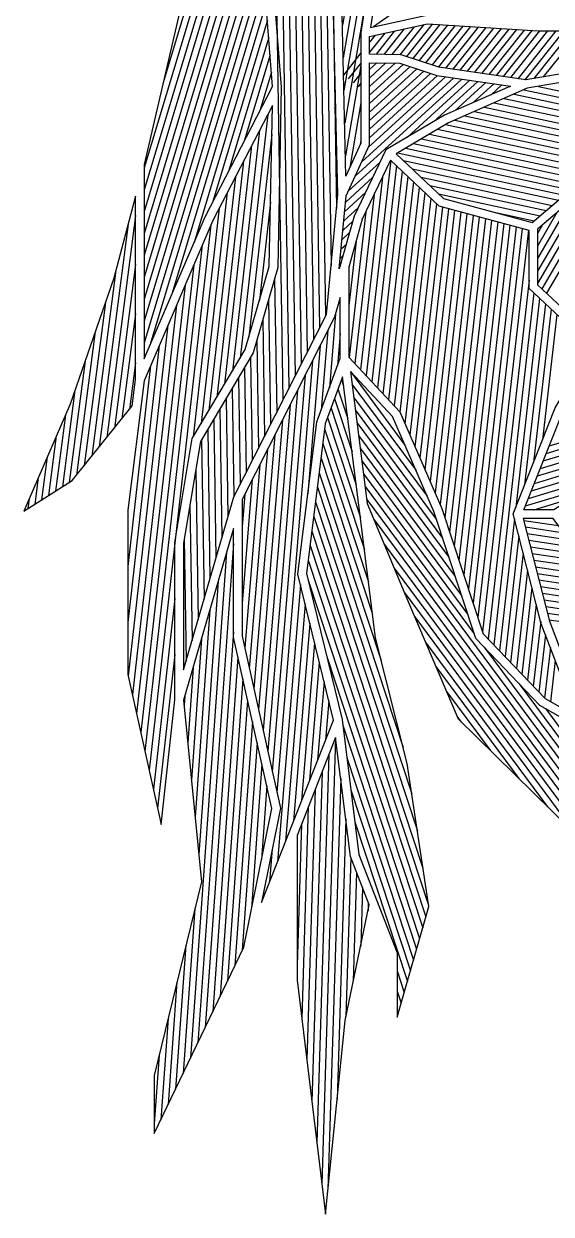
# Model space of a CAD drawing. Header units: inches. Extents: x 2353 to 7560, y 2047 to 3875.
# Drawn here: x 5100.2 to 5290.6, y 2057 to 2486.2 of the extents above; entities that cross this region are included whole.
import ezdxf

# ---------------------------------------------------------------- set-up
doc = ezdxf.new("R2010")
doc.units = ezdxf.units.IN
doc.header["$MEASUREMENT"] = 0
for name, color, linetype in [('Layer1', 2, 'Continuous'), ('Layer2', 3, 'Continuous'), ('Layer3', 4, 'Continuous'), ('Layer4', 5, 'Continuous')]:
    doc.layers.add(name, color=color, linetype=linetype)

msp = doc.modelspace()

# ---------------------------------------------------------------- linework, layer by layer
at = {"layer": 'Layer1'}
for p, q in [((5209.76, 2635.38), (5213.1, 2419.63)), ((5207.55, 2631.84), (5211.14, 2399.11)), ((5205.33, 2628.31), (5209.15, 2380.86)), ((5203.11, 2624.77), (5206.94, 2376.52)), ((5203.11, 2624.77), (5206.94, 2376.52)), ((5200.89, 2621.23), (5204.74, 2372.18)), ((5198.67, 2617.69), (5202.53, 2367.84)), ((5196.49, 2612.21), (5200.33, 2363.5)), ((5194.37, 2602.13), (5198.12, 2359.16)), ((5192.25, 2592.05), (5195.92, 2354.82)), ((5190.14, 2581.98), (5193.71, 2350.48)), ((5190.14, 2581.98), (5193.71, 2350.48)), ((5232.65, 2437.05), (5223.75, 2359.35)), ((5234.71, 2435.09), (5225.79, 2357.17)), ((5229.67, 2430.96), (5221.72, 2361.52)), ((5236.78, 2433.13), (5227.83, 2354.99)), ((5238.84, 2431.17), (5229.87, 2352.82)), ((5240.9, 2429.21), (5231.91, 2350.64)), ((5242.96, 2427.25), (5233.95, 2348.47)), ((5245.03, 2425.29), (5235.98, 2346.23)), ((5226.66, 2424.68), (5219.68, 2363.7)), ((5247.09, 2423.32), (5237.79, 2342.07)), ((5249.15, 2421.36), (5239.6, 2337.9)), ((5223.65, 2418.4), (5217.64, 2365.87)), ((5251.29, 2420.11), (5241.41, 2333.74)), ((5253.51, 2419.52), (5243.22, 2329.57)), ((5255.73, 2418.92), (5245.03, 2325.41)), ((5257.95, 2418.33), (5246.84, 2321.24)), ((5260.17, 2417.74), (5248.65, 2317.08)), ((5262.39, 2417.14), (5250.46, 2312.91)), ((5264.61, 2416.55), (5252.2, 2308.12)), ((5266.83, 2415.95), (5253.9, 2302.98)), ((5269.05, 2415.36), (5255.6, 2297.85)), ((5271.27, 2414.77), (5257.29, 2292.71)), ((5273.49, 2414.17), (5258.99, 2287.58)), ((5275.71, 2413.58), (5260.69, 2282.44)), ((5277.92, 2412.99), (5262.39, 2277.31)), ((5280.14, 2412.39), (5264.09, 2272.18)), ((5220.16, 2407.9), (5217.49, 2384.55)), ((5282.36, 2411.8), (5265.79, 2267.04)), ((5190.76, 2394.43), (5191.51, 2346.14)), ((5282.59, 2393.81), (5267.78, 2264.47)), ((5188.6, 2386.95), (5189.3, 2341.8)), ((5284.35, 2389.17), (5269.83, 2262.33)), ((5286.41, 2387.24), (5277.78, 2311.87)), ((5288.48, 2385.31), (5281, 2319.98)), ((5290.54, 2383.37), (5284.22, 2328.09)), ((5186.45, 2379.47), (5187.09, 2337.46)), ((5292.61, 2381.44), (5287.43, 2336.2)), ((5184.29, 2371.99), (5184.89, 2333.12)), ((5182.11, 2366.03), (5182.68, 2328.78)), ((5179.89, 2362.32), (5180.48, 2324.44)), ((5179.89, 2362.32), (5180.48, 2324.44)), ((5177.68, 2358.61), (5178.27, 2320.1)), ((5175.46, 2354.9), (5176.07, 2315.76)), ((5173.25, 2351.19), (5173.91, 2308.41)), ((5168.82, 2343.78), (5169.59, 2293.58)), ((5171.03, 2347.49), (5171.75, 2300.99)), ((5166.6, 2340.07), (5167.43, 2286.16)), ((5166.6, 2340.07), (5167.43, 2286.16)), ((5164.39, 2336.36), (5165.28, 2278.74)), ((5162.28, 2325.5), (5163.12, 2271.33)), ((5160.2, 2313.03), (5160.96, 2263.91)), ((5277.31, 2307.73), (5271.87, 2260.19)), ((5158.12, 2300.56), (5158.8, 2256.49)), ((5278.89, 2301.56), (5273.91, 2258.06)), ((5175.92, 2298.88), (5163.05, 2118.85)), ((5173.41, 2295.67), (5160.38, 2113.29)), ((5280.47, 2295.39), (5275.95, 2255.92)), ((5282.05, 2289.21), (5278, 2253.79)), ((5170.39, 2285.29), (5163.35, 2186.74)), ((5283.63, 2283.04), (5280.04, 2251.65)), ((5167.37, 2274.91), (5162.03, 2200.16)), ((5285.21, 2276.87), (5282.08, 2249.52)), ((5286.79, 2270.69), (5284.13, 2247.38)), ((5175.92, 2266.99), (5165.73, 2124.41)), ((5164.35, 2264.53), (5160.71, 2213.57)), ((5288.53, 2265.9), (5286.17, 2245.25)), ((5177.54, 2257.84), (5168.4, 2129.97)), ((5290.29, 2261.3), (5288.21, 2243.11)), ((5161.33, 2254.16), (5159.39, 2226.99)), ((5292.05, 2256.71), (5290.35, 2241.82)), ((5179.27, 2250.11), (5171.08, 2135.53)), ((5158.31, 2243.78), (5158.07, 2240.4)), ((5180.99, 2242.39), (5173.75, 2141.09)), ((5182.72, 2234.66), (5176.43, 2146.65)), ((5184.44, 2226.93), (5179.1, 2152.2)), ((5186.17, 2219.2), (5182.47, 2167.43)), ((5187.9, 2211.48), (5186, 2184.93)), ((5161.95, 2167.24), (5157.7, 2107.73)), ((5158.73, 2154.01), (5155.03, 2102.18)), ((5155.51, 2140.78), (5152.35, 2096.62)), ((5152.28, 2127.55), (5149.68, 2091.06)), ((5149.06, 2114.32), (5147.3, 2089.65))]:
    msp.add_line(p, q, dxfattribs=at)
for points in [[(5229.66, 2615.21), (5265.01, 2671.28), (5334.99, 2695.03), (5297.31, 2702.26), (5251.46, 2691.13), (5213.73, 2641.7), (5197.12, 2615.21), (5185.55, 2560.12), (5193.16, 2463.4), (5191.88, 2398.32), (5183.01, 2367.54), (5163.98, 2335.67), (5157.86, 2298.99), (5157.86, 2253.26), (5176.02, 2315.66), (5209.46, 2381.47), (5213.57, 2424.65), (5211.65, 2505.37), (5211.65, 2561.11)], [(5217.49, 2398.45), (5217.49, 2366.03), (5235.92, 2346.36), (5251.09, 2311.45), (5266.04, 2266.29), (5288.38, 2242.94), (5299.83, 2236.44), (5287, 2269.9), (5276.85, 2309.52), (5292.01, 2347.74), (5305.11, 2369.76), (5282.59, 2390.81), (5282.59, 2411.74), (5250.14, 2420.42), (5232.6, 2437.1), (5222.38, 2415.74)], [(5157.88, 2242.31), (5164.31, 2176.92), (5147.3, 2107.08), (5147.3, 2086.12), (5179.61, 2153.26), (5189.71, 2203.35), (5175.92, 2265.11), (5175.92, 2304.28)]]:
    msp.add_lwpolyline(points, close=True, dxfattribs=at)
at = {"layer": 'Layer2'}
for p, q in [((5248.57, 2639.66), (5216.04, 2450.36)), ((5245.42, 2634.74), (5215.76, 2462.14)), ((5242.27, 2629.82), (5215.48, 2473.92)), ((5239.12, 2624.9), (5215.2, 2485.71)), ((5241.08, 2485.16), (5233.08, 2475.14)), ((5244.59, 2485.91), (5235.95, 2475.09)), ((5247.64, 2486.09), (5238.35, 2474.45)), ((5250.41, 2485.91), (5240.65, 2473.7)), ((5253.17, 2485.73), (5242.96, 2472.94)), ((5255.94, 2485.56), (5245.26, 2472.18)), ((5258.7, 2485.38), (5247.57, 2471.43)), ((5261.47, 2485.2), (5249.87, 2470.67)), ((5264.23, 2485.02), (5252.45, 2470.26)), ((5230.55, 2482.9), (5225, 2475.94)), ((5227.04, 2482.14), (5225, 2479.58)), ((5234.06, 2483.65), (5227.35, 2475.23)), ((5237.57, 2484.41), (5230.21, 2475.19)), ((5267, 2484.85), (5255.05, 2469.88)), ((5269.76, 2484.67), (5257.65, 2469.5)), ((5272.53, 2484.49), (5260.26, 2469.12)), ((5275.3, 2484.31), (5262.86, 2468.73)), ((5278.06, 2484.13), (5265.46, 2468.35)), ((5280.83, 2483.96), (5268.07, 2467.97)), ((5283.59, 2483.78), (5270.67, 2467.59)), ((5286.38, 2483.63), (5273.27, 2467.21)), ((5289.29, 2483.63), (5275.88, 2466.83)), ((5292.2, 2483.63), (5278.48, 2466.44)), ((5295.1, 2483.63), (5281.08, 2466.06)), ((5298.01, 2483.63), (5284.34, 2466.5)), ((5300.92, 2483.63), (5287.7, 2467.07)), ((5221.92, 2475.72), (5215.56, 2467.76)), ((5221.92, 2472.08), (5217.34, 2466.34)), ((5221.92, 2471.13), (5216.32, 2438.57)), ((5221.92, 2468.44), (5219.11, 2464.92)), ((5221.92, 2464.79), (5220.89, 2463.5)), ((5221.92, 2457.71), (5217.92, 2434.44)), ((5188.28, 2453.57), (5178.32, 2365.71)), ((5185.35, 2447.93), (5175.5, 2360.98)), ((5189.74, 2446.32), (5181.48, 2373.36)), ((5182.43, 2442.3), (5172.68, 2356.26)), ((5221.92, 2444.29), (5221.62, 2442.54)), ((5179.5, 2436.66), (5169.86, 2351.53)), ((5312.98, 2434.99), (5287.22, 2390.69)), ((5316.73, 2436.92), (5288.93, 2389.1)), ((5176.58, 2431.02), (5167.04, 2346.8)), ((5308.21, 2431.3), (5285.67, 2392.54)), ((5173.65, 2425.39), (5164.21, 2342.08)), ((5303.02, 2426.91), (5285.67, 2397.06)), ((5189.26, 2421.89), (5185.25, 2386.43)), ((5297.84, 2422.52), (5285.67, 2401.58)), ((5170.73, 2419.75), (5161.39, 2337.35)), ((5292.66, 2418.13), (5285.67, 2406.11)), ((5167.76, 2413.76), (5145.48, 2217.1)), ((5287.48, 2413.74), (5285.67, 2410.63)), ((5164.65, 2406.51), (5143.97, 2223.91)), ((5161.55, 2399.27), (5142.45, 2230.73)), ((5158.44, 2392.02), (5140.94, 2237.55)), ((5155.33, 2384.78), (5139.42, 2244.36)), ((5152.22, 2377.53), (5137.91, 2251.18)), ((5149.11, 2370.28), (5137.8, 2270.38)), ((5146.01, 2363.04), (5137.8, 2290.57)), ((5218.09, 2360.89), (5237.78, 2334.34)), ((5218.68, 2356.28), (5241.79, 2325.14)), ((5219.27, 2351.66), (5245.79, 2315.93)), ((5219.87, 2347.05), (5249.11, 2307.64)), ((5220.46, 2342.44), (5251.39, 2300.76)), ((5221.05, 2337.83), (5253.67, 2293.87)), ((5221.65, 2333.21), (5255.94, 2286.99)), ((5222.24, 2328.6), (5258.22, 2280.11)), ((5222.83, 2323.99), (5260.5, 2273.22)), ((5223.42, 2319.38), (5262.78, 2266.34)), ((5224.02, 2314.76), (5307.94, 2201.67)), ((5137.96, 2312.22), (5137.8, 2310.76)), ((5226.67, 2307.37), (5323.11, 2177.4)), ((5230.3, 2298.67), (5321.39, 2175.91)), ((5233.93, 2289.96), (5315.83, 2179.6)), ((5154.78, 2278.98), (5147, 2210.28)), ((5237.56, 2281.26), (5310, 2183.63)), ((5241.33, 2272.36), (5299.63, 2193.8)), ((5245.14, 2263.42), (5289.25, 2203.97)), ((5154.78, 2258.79), (5148.51, 2203.46)), ((5266.41, 2261.44), (5304.21, 2210.5)), ((5248.94, 2254.48), (5278.88, 2214.14)), ((5252.74, 2245.54), (5268.5, 2224.31)), ((5279.03, 2248.25), (5303.6, 2215.14)), ((5256.55, 2236.6), (5258.13, 2234.48)), ((5288.47, 2239.34), (5302.99, 2219.77)), ((5212.79, 2228.89), (5207.78, 2067.85)), ((5210.33, 2222.64), (5205.98, 2082.78)), ((5207.86, 2216.39), (5204.17, 2097.71)), ((5214.61, 2214.25), (5210, 2065.97)), ((5205.39, 2210.14), (5202.36, 2112.64)), ((5202.92, 2203.89), (5200.55, 2127.56)), ((5200.45, 2197.64), (5198.87, 2146.77)), ((5216.43, 2199.6), (5213.28, 2098.34)), ((5218.27, 2185.61), (5216.49, 2128.35)), ((5220.37, 2180.22), (5219.15, 2141.03)), ((5222.48, 2174.84), (5221.82, 2153.7)), ((5224.58, 2169.45), (5224.49, 2166.38))]:
    msp.add_line(p, q, dxfattribs=at)
for points in [[(5232.91, 2615.21), (5267.61, 2669.39), (5320.28, 2687.88), (5275.67, 2649.94), (5254.23, 2615.21), (5237.19, 2545.07), (5226.12, 2510.23), (5221.92, 2483.07), (5221.92, 2443.2), (5216.5, 2431.32), (5214.73, 2505.41), (5214.73, 2560.61)], [(5225, 2481.7), (5245.92, 2486.2), (5285.93, 2483.63), (5303.5, 2483.63), (5338.08, 2485.97), (5345.05, 2485.69), (5325.78, 2473.53), (5281.45, 2466.01), (5250.07, 2470.61), (5236.42, 2475.08), (5225, 2475.27)], [(5189.95, 2456.79), (5168.44, 2415.35), (5143.63, 2357.48), (5137.8, 2310.9), (5137.8, 2251.68), (5149.82, 2197.56), (5154.78, 2242.54), (5154.78, 2299.25), (5161.03, 2336.75), (5180.16, 2368.77), (5188.81, 2398.78)], [(5342.46, 2450.18), (5311.9, 2434.44), (5285.67, 2412.21), (5285.67, 2392.14), (5307.28, 2371.95), (5320.11, 2379.49), (5316.24, 2385.72), (5316.24, 2394.41), (5323.46, 2404.93), (5333.89, 2412.71), (5337.45, 2426.95)], [(5301.38, 2232.01), (5286.46, 2240.48), (5263.33, 2264.66), (5248.21, 2310.35), (5233.31, 2344.64), (5218.09, 2360.89), (5224.21, 2313.28), (5238.15, 2279.83), (5256.97, 2235.61), (5311.35, 2182.31), (5325.81, 2173.09), (5304.69, 2206.85)], [(5212.79, 2228.89), (5198.87, 2193.63), (5198.87, 2141.39), (5209.09, 2057.04), (5216.17, 2126.83), (5224.94, 2168.53), (5218.12, 2185.99)]]:
    msp.add_lwpolyline(points, close=True, dxfattribs=at)
at = {"layer": 'Layer3'}
for p, q in [((5182.93, 2564.66), (5143.66, 2434.27)), ((5182.76, 2556.23), (5143.66, 2426.39)), ((5183.25, 2549.98), (5143.66, 2418.51)), ((5176.12, 2549.93), (5150.42, 2464.58)), ((5183.75, 2543.73), (5143.66, 2410.63)), ((5184.24, 2537.49), (5143.66, 2402.75)), ((5184.73, 2531.24), (5143.66, 2394.86)), ((5185.22, 2524.99), (5143.66, 2386.98)), ((5185.71, 2518.74), (5143.66, 2379.1)), ((5186.21, 2512.5), (5143.66, 2371.22)), ((5186.7, 2506.25), (5145.73, 2370.22)), ((5187.19, 2500), (5153.7, 2388.8)), ((5187.68, 2493.75), (5161.67, 2407.37)), ((5187.68, 2493.75), (5161.67, 2407.37)), ((5188.17, 2487.51), (5168.48, 2422.11)), ((5188.66, 2481.26), (5174.13, 2433)), ((5189.16, 2475.01), (5179.79, 2443.89)), ((5225, 2469.76), (5227.62, 2472.15)), ((5225, 2466.68), (5230.93, 2472.09)), ((5189.65, 2468.77), (5185.44, 2454.79)), ((5225, 2463.61), (5234.25, 2472.04)), ((5225, 2460.53), (5237.14, 2471.6)), ((5225, 2457.46), (5239.62, 2470.79)), ((5225, 2454.38), (5242.1, 2469.98)), ((5225, 2451.31), (5244.58, 2469.16)), ((5225, 2448.23), (5247.06, 2468.35)), ((5219.84, 2431.23), (5258.29, 2466.29)), ((5222.24, 2436.5), (5255.39, 2466.72)), ((5224.65, 2441.76), (5252.48, 2467.14)), ((5225, 2445.16), (5249.58, 2467.57)), ((5238.67, 2445.32), (5261.2, 2465.86)), ((5248.22, 2450.95), (5264.1, 2465.44)), ((5255.96, 2454.94), (5267.01, 2465.01)), ((5262.47, 2457.79), (5269.92, 2464.59)), ((5268.97, 2460.65), (5272.82, 2464.16)), ((5275.47, 2463.5), (5275.73, 2463.73)), ((5217.43, 2425.96), (5228.83, 2436.35)), ((5216.41, 2421.95), (5226.22, 2430.9)), ((5216.09, 2418.59), (5223.61, 2425.44)), ((5215.77, 2415.22), (5221, 2419.98)), ((5215.45, 2411.85), (5218.99, 2415.08)), ((5215.13, 2408.48), (5217.82, 2410.94)), ((5214.81, 2405.12), (5216.65, 2406.8)), ((5214.49, 2401.75), (5215.48, 2402.65)), ((5212.7, 2381.51), (5210.51, 2354.97)), ((5209.93, 2375.6), (5207.56, 2346.87)), ((5214.41, 2374.61), (5213.46, 2363.07)), ((5207.21, 2370.24), (5202.78, 2316.76)), ((5204.49, 2364.88), (5191.59, 2209.05)), ((5287.74, 2328.61), (5393.45, 2360.55)), ((5288.81, 2331.31), (5390.99, 2362.18)), ((5289.87, 2334.01), (5388.53, 2363.81)), ((5201.76, 2359.52), (5189.93, 2216.5)), ((5285.6, 2323.22), (5397.12, 2356.91)), ((5286.67, 2325.91), (5395.91, 2358.92)), ((5199.04, 2354.16), (5188.27, 2223.95)), ((5284.53, 2320.52), (5397.12, 2354.54)), ((5196.32, 2348.8), (5186.6, 2231.4)), ((5193.59, 2343.45), (5184.94, 2238.85)), ((5190.87, 2338.09), (5183.28, 2246.29)), ((5188.15, 2332.73), (5181.61, 2253.74)), ((5283.46, 2317.82), (5331.98, 2332.48)), ((5185.42, 2327.37), (5179.95, 2261.19)), ((5182.7, 2322.01), (5179, 2277.25)), ((5282.39, 2315.13), (5312.49, 2324.22)), ((5281.32, 2312.43), (5305.33, 2319.68)), ((5179.98, 2316.65), (5179, 2304.82)), ((5284.31, 2310.96), (5298.17, 2315.15)), ((5200.08, 2284.09), (5191.81, 2184.14)), ((5201.78, 2277.09), (5194.7, 2191.45)), ((5203.48, 2270.09), (5197.58, 2198.76)), ((5205.19, 2263.09), (5200.47, 2206.06)), ((5206.89, 2256.09), (5203.35, 2213.37)), ((5208.59, 2249.09), (5206.24, 2220.68)), ((5210.29, 2242.09), (5209.12, 2227.98)), ((5189.92, 2188.78), (5188.93, 2176.84)), ((5186.05, 2169.61), (5186.05, 2169.53))]:
    msp.add_line(p, q, dxfattribs=at)
for points in [[(5183.7, 2566.34), (5164.36, 2524.49), (5143.66, 2435.55), (5143.66, 2365.39), (5165.66, 2416.67), (5190.05, 2463.67), (5182.44, 2560.32)], [(5225, 2472.19), (5235.9, 2472.01), (5249.36, 2467.6), (5275.93, 2463.7), (5252.11, 2453.25), (5230.94, 2440.76), (5219.49, 2416.84), (5214.11, 2397.82), (5216.62, 2424.19), (5225, 2442.53)], [(5214.41, 2387.56), (5212.41, 2380.47), (5179, 2314.72), (5179, 2265.45), (5192.86, 2203.38), (5186.03, 2169.48), (5211.97, 2235.19), (5199.17, 2287.85), (5206.03, 2342.67), (5214.41, 2365.69)], [(5280.74, 2310.96), (5294.78, 2346.38), (5308.19, 2368.91), (5322.46, 2377.3), (5339.77, 2372.28), (5353.62, 2365.27), (5367.9, 2367.7), (5382.67, 2367.7), (5397.12, 2358.12), (5397.12, 2346.53), (5390.71, 2340.48), (5367.01, 2340.48), (5341.36, 2336.07), (5315.7, 2326.25), (5291.56, 2310.96)]]:
    msp.add_lwpolyline(points, close=True, dxfattribs=at)
at = {"layer": 'Layer4'}
for p, q in [((5283.07, 2525.13), (5226.4, 2485.15)), ((5285.94, 2463.65), (5339.58, 2452.16)), ((5273.6, 2459.32), (5330.02, 2447.24)), ((5277.16, 2460.88), (5333.21, 2448.88)), ((5280.72, 2462.44), (5336.4, 2450.52)), ((5266.49, 2456.19), (5323.65, 2443.95)), ((5270.05, 2457.76), (5326.84, 2445.59)), ((5255.81, 2451.51), (5314.09, 2439.03)), ((5259.37, 2453.07), (5317.28, 2440.67)), ((5262.93, 2454.63), (5320.46, 2442.31)), ((5246.71, 2446.49), (5306.3, 2433.73)), ((5249.6, 2448.19), (5308.49, 2435.58)), ((5252.49, 2449.9), (5310.9, 2437.39)), ((5240.93, 2443.08), (5301.92, 2430.02)), ((5243.82, 2444.78), (5304.11, 2431.87)), ((5235.15, 2439.67), (5297.54, 2426.31)), ((5238.04, 2441.37), (5299.73, 2428.16)), ((5237.3, 2436.88), (5295.35, 2424.45)), ((5240.46, 2433.88), (5293.17, 2422.6)), ((5243.61, 2430.88), (5290.98, 2420.74)), ((5246.76, 2427.89), (5288.79, 2418.89)), ((5249.92, 2424.89), (5286.6, 2417.03)), ((5140.58, 2417.06), (5130.21, 2337.06)), ((5270.63, 2418.13), (5284.41, 2415.18)), ((5137.89, 2413.96), (5127.48, 2333.67)), ((5140.58, 2399.39), (5132.94, 2340.45)), ((5133.45, 2397.36), (5124.75, 2330.28)), ((5129.66, 2385.79), (5122.02, 2326.89)), ((5140.58, 2381.71), (5135.67, 2343.84)), ((5126, 2375.25), (5119.29, 2323.5)), ((5122.34, 2364.71), (5116.66, 2320.9)), ((5140.58, 2364.04), (5138.4, 2347.22)), ((5214.89, 2358.01), (5215.65, 2355.71)), ((5118.68, 2354.17), (5114.16, 2319.32)), ((5213.63, 2354.56), (5217.17, 2343.83)), ((5211.12, 2347.66), (5220.23, 2320.06)), ((5212.38, 2351.11), (5218.7, 2331.94)), ((5115.23, 2345.18), (5111.67, 2317.74)), ((5209.87, 2344.22), (5221.73, 2308.28)), ((5208.82, 2340.15), (5223.17, 2296.66)), ((5111.95, 2337.61), (5109.17, 2316.16)), ((5208.16, 2334.89), (5224.61, 2285.04)), ((5108.68, 2330.04), (5106.68, 2314.58)), ((5207.5, 2329.64), (5226.05, 2273.42)), ((5105.41, 2322.48), (5104.18, 2313)), ((5206.84, 2324.38), (5229.18, 2256.67)), ((5206.18, 2319.12), (5237.12, 2225.36)), ((5102.14, 2314.91), (5101.68, 2311.42)), ((5205.53, 2313.86), (5240.25, 2208.62)), ((5204.87, 2308.6), (5242.27, 2195.23)), ((5293.24, 2305.2), (5280.66, 2307.08)), ((5295.18, 2302.62), (5281.27, 2304.69)), ((5204.21, 2303.34), (5244.3, 2181.84)), ((5297.12, 2300.03), (5281.88, 2302.3)), ((5203.55, 2298.08), (5246.33, 2168.45)), ((5299.06, 2297.44), (5282.49, 2299.91)), ((5300.99, 2294.85), (5283.1, 2297.53)), ((5202.9, 2292.83), (5245.32, 2164.23)), ((5302.93, 2292.27), (5283.72, 2295.14)), ((5304.87, 2289.68), (5284.33, 2292.75)), ((5306.38, 2287.16), (5284.94, 2290.36)), ((5307.66, 2284.67), (5285.55, 2287.97)), ((5202.88, 2285.62), (5244.21, 2160.34)), ((5308.93, 2282.18), (5286.16, 2285.58)), ((5310.21, 2279.69), (5286.77, 2283.19)), ((5311.48, 2277.21), (5287.39, 2280.8)), ((5312.76, 2274.72), (5288, 2278.42)), ((5314.03, 2272.23), (5288.61, 2276.03)), ((5315.31, 2269.74), (5289.22, 2273.64)), ((5316.58, 2267.25), (5289.83, 2271.25)), ((5209.57, 2258.09), (5243.1, 2156.45)), ((5215.35, 2233.33), (5241.99, 2152.57)), ((5216.79, 2221.7), (5240.88, 2148.68)), ((5218.23, 2210.08), (5239.77, 2144.8)), ((5219.68, 2198.45), (5238.66, 2140.91)), ((5221.12, 2186.83), (5221.23, 2186.5)), ((5235, 2144.74), (5237.55, 2137.03)), ((5235, 2137.49), (5236.44, 2133.14)), ((5235, 2130.23), (5235.33, 2129.26))]:
    msp.add_line(p, q, dxfattribs=at)
for points in [[(5225.32, 2484.92), (5245.09, 2489.17), (5268.35, 2509.56), (5290.38, 2514.83), (5275.06, 2536.41), (5251.9, 2543.76), (5229.99, 2511.47), (5230.47, 2513.75), (5229.13, 2509.53)], [(5348.03, 2483.93), (5326.91, 2470.6), (5281.91, 2462.96), (5253.52, 2450.5), (5234.67, 2439.39), (5251.7, 2423.19), (5283.75, 2414.62), (5310.18, 2437.02), (5343.3, 2454.07), (5344.22, 2458.32)], [(5140.58, 2424.02), (5132.7, 2394.55), (5116.93, 2349.11), (5100.23, 2310.5), (5117.74, 2321.58), (5139.39, 2348.45), (5140.58, 2357.99)], [(5215.23, 2358.94), (5209.04, 2341.94), (5202.3, 2288.03), (5215.1, 2235.36), (5221.13, 2186.75), (5235, 2151.25), (5235, 2128.13), (5246.4, 2167.97), (5238.6, 2219.51), (5227.11, 2264.83), (5221.18, 2312.69)], [(5291.24, 2307.88), (5280.45, 2307.88), (5289.94, 2270.83), (5304.31, 2233.36), (5307.66, 2207.92), (5331.96, 2169.06), (5351.34, 2147.42), (5380.39, 2134.65), (5404.19, 2134.65), (5431.9, 2172.14), (5431.9, 2205.28), (5403.5, 2209.82), (5358.56, 2219.4), (5324.3, 2252.18), (5305.57, 2288.75)]]:
    msp.add_lwpolyline(points, close=True, dxfattribs=at)

doc.saveas('drawing.dxf')
